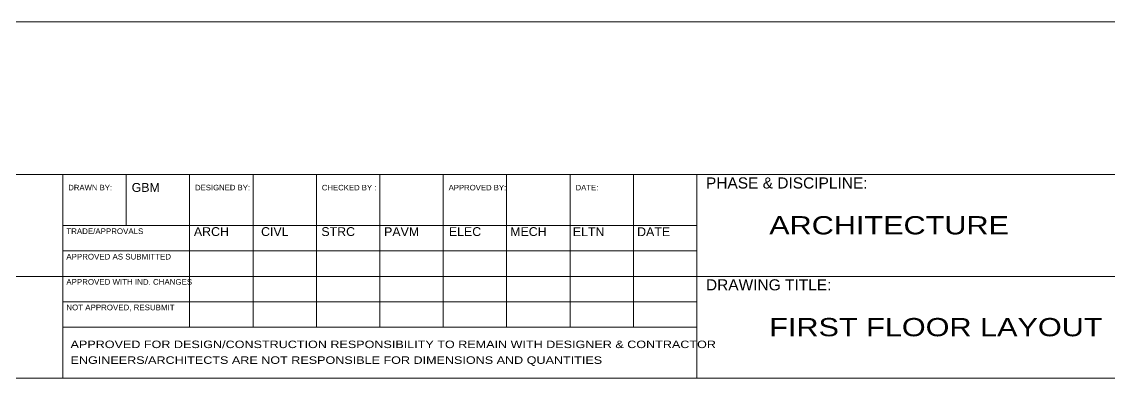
# Model space of a CAD drawing. Header units: millimetres. Extents: x -2143172 to 5255, y -610845 to 279739.
# Drawn here: x -1092660 to -1068790, y -610845 to -603020 of the extents above; entities that cross this region are included whole.
import ezdxf

# ---------------------------------------------------------------- set-up
doc = ezdxf.new("R2010")
doc.units = ezdxf.units.MM
doc.header["$LTSCALE"] = 30
doc.layers.add('Frame', color=7, linetype='Continuous', lineweight=5)
doc.styles.add('MARI3', font='arial.ttf', dxfattribs={"width": 1.2})
doc.styles.add('TTLB-A0-JeddahDP$0$Standard', font='txt_____.ttf')
doc.styles.add('TTLB-A0-JeddahDP$0$swis721', font='swiss.ttf')

msp = doc.modelspace()

# ---------------------------------------------------------------- linework, layer by layer
at = {"layer": 'Frame'}
for p, q in [((-1050005.6, -603019.8, 0.1), (-1119592.6, -603019.8, 0.1)), ((-1050005.6, -606373.6, 0.1), (-1119592.6, -606373.6, 0.1)), ((-1091757.8, -606373.6, 0.1), (-1091757.8, -610845.4, 0.1)), ((-1090366.1, -606373.6, 0.1), (-1090366.1, -607491.5, 0.1)), ((-1088974.5, -606373.6, 0.1), (-1088974.5, -609727.4, 0.1)), ((-1087582.9, -606373.6, 0.1), (-1087582.9, -609727.4, 0.1)), ((-1086191.3, -606373.6, 0.1), (-1086191.3, -609727.4, 0.1)), ((-1084799.7, -606373.6, 0.1), (-1084799.7, -609727.4, 0.1)), ((-1083408, -606373.6, 0.1), (-1083408, -609727.4, 0.1)), ((-1082016.4, -606373.6, 0.1), (-1082016.4, -609727.4, 0.1)), ((-1080624.8, -606373.6, 0.1), (-1080624.8, -609727.4, 0.1)), ((-1079233.2, -606373.6, 0.1), (-1079233.2, -609727.4, 0.1)), ((-1077840.4, -606373.6, 0.1), (-1077840.4, -610845.4, 0.1)), ((-1077840.4, -607491.5, 0.1), (-1091757.8, -607491.5, 0.1)), ((-1077840.4, -608050.5, 0.1), (-1091757.8, -608050.5, 0.1)), ((-1091757.8, -608609.5, 0.1), (-1105675.2, -608609.5, 0.1)), ((-1077840.4, -608609.5, 0.1), (-1091757.8, -608609.5, 0.1)), ((-1050005.6, -608609.5, 0.1), (-1077840.4, -608609.5, 0.1)), ((-1077840.4, -609168.5, 0.1), (-1091757.8, -609168.5, 0.1)), ((-1077840.4, -609727.4, 0.1), (-1091757.8, -609727.4, 0.1)), ((-1119592.6, -610845.4, 0.5), (-1050005.6, -610845.4, 0.5))]:
    msp.add_line(p, q, dxfattribs=at)

# ---------------------------------------------------------------- texts
at = {"layer": 'Frame', "width": 1.2}
for s, height, style, p in [('ARCHITECTURE', 400.787, 'MARI3', (-1076253.1, -607687.8, 0.5)), ('FIRST FLOOR LAYOUT', 400.787, 'MARI3', (-1076253.1, -609923.7, 0.1)), ('APPROVED FOR DESIGN/CONSTRUCTION RESPONSIBILITY TO REMAIN WITH DESIGNER & CONTRACTOR', 164.616, 'TTLB-A0-JeddahDP$0$swis721', (-1091588.3, -610183.4, 0.1)), ('ENGINEERS/ARCHITECTS ARE NOT RESPONSIBLE FOR DIMENSIONS AND QUANTITIES', 164.616, 'TTLB-A0-JeddahDP$0$swis721', (-1091588.3, -610529.6, 0.1))]:
    msp.add_text(s, height=height, dxfattribs=dict(at, style=style)).set_placement(p)
at = {"layer": 'Frame'}
for s, insert, char_height, width, attachment_point, style in [('PHASE & DISCIPLINE:', (-1077641.5, -606437.2, 0.1), 243.014, 5832.34, 1, 'TTLB-A0-JeddahDP$0$swis721'), ('{\\fArial|b0|i0|c0|p34;DRAWN BY:}', (-1091639, -606660.1, 0.1), 121.507, 1600.194, 4, 'TTLB-A0-JeddahDP$0$Standard'), ('{\\fArial|b0|i0|c0|p34;DESIGNED BY:}', (-1088856, -606660.9, 0.1), 121.507, 2567.606, 4, 'TTLB-A0-JeddahDP$0$Standard'), ('{\\fArial|b0|i0|c0|p34;CHECKED BY :}', (-1086072.7, -606661.9, 0.1), 121.507, 1721.907, 4, 'TTLB-A0-JeddahDP$0$Standard'), ('{\\fArial|b0|i0|c0|p34;APPROVED BY:}', (-1083289.5, -606662, 0.1), 121.507, 1484.968, 4, 'TTLB-A0-JeddahDP$0$Standard'), ('{\\fArial|b0|i0|c0|p34;DATE:}', (-1080503.9, -606660.9, 0.1), 121.507, 1849.489, 4, 'TTLB-A0-JeddahDP$0$Standard'), ('DRAWING TITLE:', (-1077641.5, -608673.1, 0.1), 243.014, 5832.34, 1, 'TTLB-A0-JeddahDP$0$swis721')]:
    msp.add_mtext(s, dxfattribs=dict(at, insert=insert, char_height=char_height, width=width, attachment_point=attachment_point, style=style))
at = {"layer": 'Frame', "style": 'TTLB-A0-JeddahDP$0$swis721'}
for s, insert, char_height, attachment_point in [('GBM', (-1089938.1, -606757.1, 0.1), 194.41, 8), ('TRADE/APPROVALS', (-1091680.9, -607681.7, 0.1), 124.423, 7), ('ARCH', (-1088496.8, -607726.3, 0.1), 194.41, 8), ('CIVL', (-1087105.2, -607726.3, 0.1), 194.41, 8), ('STRC', (-1085713.6, -607726.3, 0.1), 194.41, 8), ('PAVM', (-1084322, -607726.3, 0.1), 194.41, 8), ('ELEC', (-1082930.4, -607726.3, 0.1), 194.41, 8), ('MECH', (-1081538.7, -607726.3, 0.1), 194.41, 8), ('ELTN', (-1080216.9, -607726.3, 0.1), 194.41, 8), ('DATE', (-1078790.3, -607726.3, 0.1), 194.41, 8), ('APPROVED AS SUBMITTED', (-1091680.9, -608240.7, 0.1), 124.423, 7), ('APPROVED WITH IND. CHANGES', (-1091680.9, -608794.6, 0.1), 124.423, 7), ('NOT APPROVED, RESUBMIT', (-1091680.9, -609375.8, 0.1), 124.423, 7)]:
    msp.add_mtext(s, dxfattribs=dict(at, insert=insert, char_height=char_height, attachment_point=attachment_point))

doc.saveas('drawing.dxf')
